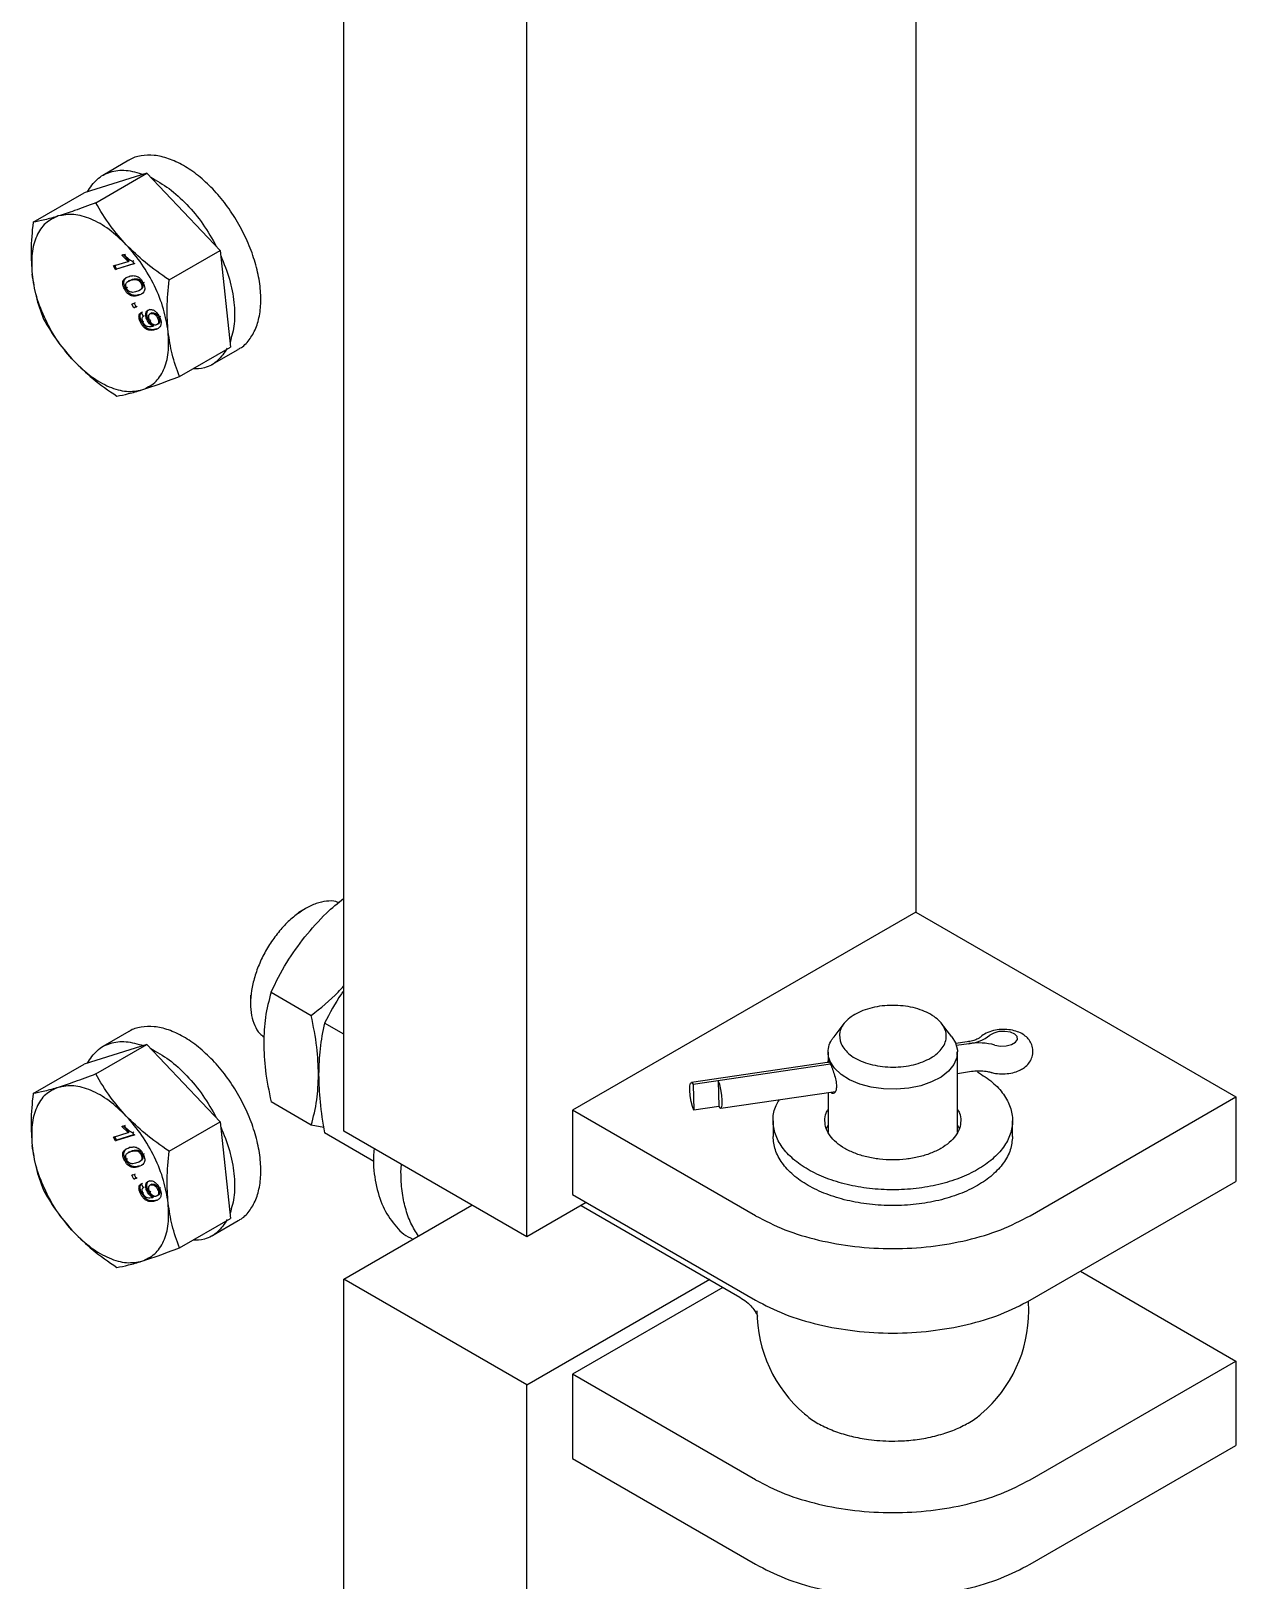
# Model space of a CAD drawing. Header units: millimetres. Extents: x 861 to 27901, y 673 to 17923.
# Drawn here: x 23109.8 to 23257.4, y 7314.7 to 7504.6 of the extents above; entities that cross this region are included whole.
import ezdxf

# ---------------------------------------------------------------- set-up
doc = ezdxf.new("R2010")
doc.units = ezdxf.units.MM
doc.header["$LTSCALE"] = 33.3

msp = doc.modelspace()

# ---------------------------------------------------------------- linework, layer by layer
at = {"color": 7, "linetype": 'Continuous', "lineweight": 25}
for p, q in [((23148.07, 7369.68), (23148.07, 7740)), ((23170.5, 7356.74), (23170.5, 7727.05)), ((23218.15, 7701.18), (23218.15, 7396.55)), ((23121.75, 7488.74), (23118.54, 7486.88)), ((23123.95, 7487.14), (23116.25, 7484.74)), ((23117.69, 7483.53), (23123.95, 7487.14)), ((23123.95, 7487.14), (23132.92, 7477.68)), ((23110, 7481.13), (23116.25, 7484.74)), ((23120.9, 7477.08), (23121.17, 7477.16)), ((23120.9, 7477.08), (23121.04, 7477.16)), ((23121.64, 7476.34), (23120.9, 7477.08)), ((23121.78, 7476.42), (23121.04, 7477.16)), ((23121.17, 7477.16), (23121.31, 7477.24)), ((23126.67, 7474.07), (23132.92, 7477.68)), ((23132.92, 7477.68), (23134.21, 7465.83)), ((23119.86, 7475.79), (23121.64, 7476.34)), ((23119.86, 7475.79), (23120.01, 7475.87)), ((23120.09, 7475.32), (23119.86, 7475.79)), ((23120.23, 7475.4), (23120.01, 7475.87)), ((23122.37, 7476.03), (23120.09, 7475.32)), ((23120.09, 7475.32), (23120.23, 7475.4)), ((23122.33, 7476.05), (23120.23, 7475.4)), ((23121.64, 7476.34), (23121.78, 7476.42)), ((23122.37, 7476.41), (23122.23, 7476.33)), ((23122.23, 7476.33), (23122.37, 7476.03)), ((23122.37, 7476.03), (23122.51, 7476.11)), ((23121.01, 7473.85), (23121.15, 7473.93)), ((23121.33, 7473.05), (23121.19, 7472.97)), ((23121.59, 7473.13), (23121.45, 7473.05)), ((23121.8, 7473.98), (23121.66, 7473.89)), ((23121.78, 7474.5), (23121.92, 7474.58)), ((23121.82, 7473.95), (23122.14, 7474.11)), ((23122.14, 7474.11), (23122, 7474.03)), ((23122.84, 7474.05), (23122.98, 7474.13)), ((23123.37, 7473.69), (23123.23, 7473.61)), ((23123.5, 7473.69), (23123.64, 7473.77)), ((23122.12, 7471.11), (23122.41, 7471.2)), ((23122.12, 7471.11), (23122.26, 7471.19)), ((23122.41, 7471.2), (23122.55, 7471.28)), ((23122.41, 7471.2), (23122.63, 7470.73)), ((23123.02, 7472.77), (23123.16, 7472.85)), ((23122.34, 7470.64), (23122.12, 7471.11)), ((23122.63, 7470.73), (23122.34, 7470.64)), ((23122.34, 7470.64), (23122.48, 7470.72)), ((23122.62, 7470.76), (23122.48, 7470.72)), ((23122.77, 7470.81), (23122.63, 7470.73)), ((23123.26, 7470.06), (23123.4, 7470.15)), ((23123.26, 7470.06), (23123.51, 7469.61)), ((23123.51, 7469.61), (23123.65, 7469.69)), ((23124.2, 7470.41), (23124.34, 7470.49)), ((23124.25, 7469.82), (23124.24, 7469.82)), ((23124.55, 7470.02), (23124.41, 7469.94)), ((23125.41, 7469.46), (23125.27, 7469.38)), ((23125.5, 7469.53), (23125.64, 7469.61)), ((23123.16, 7468.87), (23123.3, 7468.96)), ((23123.43, 7468.93), (23123.57, 7469.01)), ((23123.97, 7469.15), (23124.11, 7469.23)), ((23124.3, 7469.09), (23124.44, 7469.17)), ((23124.61, 7468.39), (23124.75, 7468.47)), ((23124.61, 7468.39), (23124.67, 7468.41)), ((23124.67, 7468.41), (23124.81, 7468.49)), ((23124.75, 7468.47), (23124.81, 7468.49)), ((23125.25, 7468.62), (23125.11, 7468.54)), ((23125.3, 7468.66), (23125.44, 7468.74)), ((23127.95, 7462.22), (23134.21, 7465.83)), ((23131.92, 7463.69), (23135.14, 7465.55)), ((23143.37, 7396.99), (23142.46, 7396.47)), ((23218.15, 7396.55), (23176.1, 7372.28)), ((23218.15, 7396.55), (23257.39, 7373.89)), ((23136.65, 7386.39), (23136.65, 7385.34)), ((23139.16, 7386.73), (23144.09, 7383.89)), ((23121.75, 7381.92), (23118.54, 7380.06)), ((23148.07, 7381.59), (23145.71, 7382.95)), ((23209.36, 7382.88), (23208.11, 7381.27)), ((23222.58, 7381.27), (23221.33, 7382.88)), ((23123.95, 7380.32), (23116.25, 7377.92)), ((23117.69, 7376.71), (23123.95, 7380.32)), ((23123.95, 7380.32), (23132.92, 7370.86)), ((23224.46, 7380.64), (23223.05, 7380.44)), ((23224.68, 7380.42), (23223.12, 7380.19)), ((23207.59, 7378.15), (23190.66, 7375.66)), ((23207.42, 7379.4), (23207.42, 7378.13)), ((23207.42, 7378.09), (23207.44, 7378.34)), ((23223.27, 7369.59), (23223.27, 7379.4)), ((23110, 7374.31), (23116.25, 7377.92)), ((23207.7, 7377.92), (23190.88, 7375.44)), ((23223.27, 7376.78), (23224.99, 7377.04)), ((23190.88, 7375.44), (23190.97, 7372.27)), ((23193.95, 7375.89), (23194.04, 7372.72)), ((23194.26, 7372.5), (23208.31, 7374.57)), ((23207.42, 7374.44), (23207.42, 7369.59)), ((23144.09, 7370.43), (23139.16, 7373.28)), ((23194.04, 7372.72), (23190.97, 7372.27)), ((23232.17, 7359.33), (23257.39, 7373.89)), ((23257.39, 7373.89), (23257.39, 7363.54)), ((23126.67, 7367.25), (23132.92, 7370.86)), ((23132.92, 7370.86), (23134.21, 7359.01)), ((23176.1, 7372.28), (23176.1, 7361.92)), ((23198.53, 7359.33), (23176.1, 7372.28)), ((23200.68, 7370.98), (23200.68, 7369.04)), ((23230.01, 7369.04), (23230.01, 7370.98)), ((23119.86, 7368.97), (23121.64, 7369.52)), ((23119.86, 7368.97), (23120.01, 7369.05)), ((23120.09, 7368.5), (23119.86, 7368.97)), ((23120.23, 7368.58), (23120.01, 7369.05)), ((23122.37, 7369.21), (23120.09, 7368.5)), ((23122.33, 7369.23), (23120.23, 7368.58)), ((23120.9, 7370.26), (23121.17, 7370.34)), ((23120.9, 7370.26), (23121.04, 7370.34)), ((23121.64, 7369.52), (23120.9, 7370.26)), ((23121.78, 7369.6), (23121.04, 7370.34)), ((23121.17, 7370.34), (23121.31, 7370.42)), ((23121.64, 7369.52), (23121.78, 7369.6)), ((23122.37, 7369.59), (23122.23, 7369.51)), ((23122.23, 7369.51), (23122.37, 7369.21)), ((23122.37, 7369.21), (23122.51, 7369.29)), ((23145.62, 7370.14), (23144.09, 7370.43)), ((23151.77, 7366), (23145.71, 7369.49)), ((23170.5, 7356.74), (23148.07, 7369.68)), ((23207.2, 7370.01), (23207.42, 7370.43)), ((23223.27, 7370.43), (23223.49, 7370.01)), ((23120.09, 7368.5), (23120.23, 7368.58)), ((23121.01, 7367.03), (23121.15, 7367.11)), ((23121.8, 7367.15), (23121.66, 7367.07)), ((23121.78, 7367.68), (23121.92, 7367.76)), ((23121.82, 7367.13), (23122.14, 7367.29)), ((23122.14, 7367.29), (23122, 7367.21)), ((23122.84, 7367.23), (23122.98, 7367.31)), ((23123.37, 7366.87), (23123.23, 7366.79)), ((23123.5, 7366.87), (23123.64, 7366.95)), ((23121.33, 7366.23), (23121.19, 7366.15)), ((23121.59, 7366.31), (23121.45, 7366.23)), ((23123.02, 7365.95), (23123.16, 7366.03)), ((23155.08, 7364.67), (23155.13, 7365.61)), ((23122.12, 7364.29), (23122.41, 7364.38)), ((23122.12, 7364.29), (23122.26, 7364.37)), ((23122.34, 7363.82), (23122.12, 7364.29)), ((23122.63, 7363.91), (23122.34, 7363.82)), ((23122.34, 7363.82), (23122.48, 7363.9)), ((23122.41, 7364.38), (23122.55, 7364.46)), ((23122.41, 7364.38), (23122.63, 7363.91)), ((23122.62, 7363.94), (23122.48, 7363.9)), ((23122.77, 7363.99), (23122.63, 7363.91)), ((23123.26, 7363.24), (23123.4, 7363.32)), ((23123.26, 7363.24), (23123.51, 7362.78)), ((23124.2, 7363.59), (23124.34, 7363.67)), ((23124.25, 7363), (23124.24, 7363)), ((23124.55, 7363.2), (23124.41, 7363.12)), ((23232.17, 7348.97), (23257.39, 7363.54)), ((23123.16, 7362.05), (23123.3, 7362.13)), ((23123.43, 7362.11), (23123.57, 7362.19)), ((23123.51, 7362.78), (23123.65, 7362.87)), ((23123.97, 7362.33), (23124.11, 7362.41)), ((23124.3, 7362.27), (23124.44, 7362.35)), ((23124.61, 7361.57), (23124.75, 7361.65)), ((23124.61, 7361.57), (23124.67, 7361.58)), ((23124.67, 7361.58), (23124.81, 7361.67)), ((23124.75, 7361.65), (23124.81, 7361.67)), ((23125.25, 7361.8), (23125.11, 7361.72)), ((23125.41, 7362.64), (23125.27, 7362.56)), ((23125.3, 7361.84), (23125.44, 7361.92)), ((23125.5, 7362.71), (23125.64, 7362.79)), ((23176.1, 7361.92), (23198.53, 7348.97)), ((23148.07, 7351.56), (23163.77, 7360.62)), ((23177.78, 7360.95), (23170.5, 7356.74)), ((23177.15, 7360.58), (23196.62, 7349.34)), ((23127.95, 7355.39), (23134.21, 7359.01)), ((23131.92, 7356.87), (23135.14, 7358.73)), ((23156.23, 7356.63), (23156.54, 7356.45)), ((23148.07, 7263.51), (23148.07, 7351.56)), ((23170.5, 7338.61), (23148.07, 7351.56)), ((23170.5, 7338.61), (23192.92, 7351.56)), ((23238.33, 7352.53), (23257.39, 7341.52)), ((23194.53, 7350.55), (23176.1, 7339.91)), ((23232, 7347.68), (23231.96, 7348.83)), ((23232.17, 7326.96), (23257.39, 7341.52)), ((23257.39, 7341.52), (23257.39, 7331.17)), ((23170.5, 7253.8), (23170.5, 7338.61)), ((23176.1, 7339.91), (23176.1, 7329.55)), ((23198.53, 7326.96), (23176.1, 7339.91)), ((23232.17, 7316.6), (23257.39, 7331.17)), ((23176.1, 7329.55), (23198.53, 7316.6))]:
    msp.add_line(p, q, dxfattribs=at)
at = {"color": 7, "linetype": 'Continuous', "lineweight": 25, "flags": 128}
for points in [[(23227.86, 7380.25), (23228.53, 7380.14), (23229.25, 7380.17), (23229.9, 7380.33), (23230.38, 7380.61), (23230.63, 7380.94), (23230.59, 7381.3), (23230.28, 7381.61), (23229.75, 7381.83), (23229.07, 7381.93), (23228.35, 7381.9), (23227.71, 7381.72), (23227.24, 7381.45)], [(23222.57, 7381.26), (23223.03, 7380.53), (23223.26, 7379.64), (23223.19, 7378.75), (23222.82, 7377.88), (23222.17, 7377.06), (23221.25, 7376.34), (23220.1, 7375.73), (23218.77, 7375.27), (23217.31, 7374.96), (23215.77, 7374.83), (23214.22, 7374.87), (23212.71, 7375.08), (23211.3, 7375.46), (23210.05, 7375.99), (23209, 7376.65), (23208.2, 7377.42), (23207.66, 7378.26)], [(23190.97, 7372.27), (23190.79, 7372.72), (23190.64, 7373.34), (23190.53, 7374.04), (23190.47, 7374.71), (23190.49, 7375.26), (23190.57, 7375.58), (23190.71, 7375.65), (23190.88, 7375.44)], [(23194.04, 7372.72), (23194.21, 7372.51), (23194.35, 7372.57), (23194.43, 7372.9), (23194.44, 7373.44), (23194.39, 7374.11), (23194.28, 7374.82), (23194.13, 7375.44), (23193.95, 7375.89)]]:
    msp.add_lwpolyline(points, dxfattribs=at)
at = {"color": 7, "linetype": 'Continuous', "lineweight": 25}
for centre, radius, start, end in [((23224.16, 7385.45), 5.05, 275.8822, 307.6036), ((23225.85, 7372.73), 7.79, 75.0521, 98.698), ((23215.35, 7347.68), 16.65, 180.0036, 229.4383), ((23215.35, 7347.68), 16.65, 310.6165, 0)]:
    msp.add_arc(centre, radius, start, end, dxfattribs=at)
for points, knots in [([(23135.12, 7465.58), (23135.2, 7465.61), (23135.75, 7465.84), (23136.51, 7466.68), (23137.35, 7468.07), (23137.83, 7469.85), (23137.97, 7471.89), (23137.75, 7474.13), (23137.18, 7476.48), (23136.29, 7478.86), (23135.1, 7481.17), (23133.67, 7483.33), (23132.03, 7485.26), (23130.27, 7486.89), (23128.43, 7488.15), (23126.6, 7489), (23124.83, 7489.41), (23123.23, 7489.32), (23122.19, 7489.07), (23121.78, 7488.74), (23121.76, 7488.73)], [0, 0, 0, 0, 0.0106095, 0.0722654, 0.1339214, 0.1955774, 0.2572333, 0.3188893, 0.3805453, 0.4422012, 0.5038572, 0.5655131, 0.6271691, 0.6888251, 0.750481, 0.812137, 0.873793, 0.9354489, 0.9971049, 1, 1, 1, 1]), ([(23117.69, 7483.53), (23116.79, 7483.19), (23115.11, 7482.55), (23113.74, 7482.1), (23113.09, 7481.9)], [0, 0, 0, 0, 0.532771, 1, 1, 1, 1]), ([(23121.43, 7478.37), (23120.75, 7479.13), (23119.3, 7480.78), (23118.25, 7482.57), (23117.69, 7483.53)], [0, 0, 0, 0, 0.467229, 1, 1, 1, 1]), ([(23110, 7481.13), (23109.88, 7479.96), (23109.67, 7477.78), (23109.82, 7475.73), (23109.89, 7474.77)], [0, 0, 0, 0, 0.532771, 1, 1, 1, 1]), ([(23113.09, 7481.9), (23112.52, 7481.73), (23111.29, 7481.36), (23110.44, 7481.21), (23110, 7481.13)], [0, 0, 0, 0, 0.467229, 1, 1, 1, 1]), ([(23121.17, 7477.16), (23121.34, 7476.98), (23121.68, 7476.62), (23122.04, 7476.43), (23122.23, 7476.33)], [0, 0, 0, 0, 0.500866, 1, 1, 1, 1]), ([(23126.67, 7474.07), (23125.66, 7474.77), (23123.77, 7476.08), (23122.17, 7477.64), (23121.43, 7478.37)], [0, 0, 0, 0, 0.532771, 1, 1, 1, 1]), ([(23109.89, 7474.77), (23110.02, 7473.85), (23110.31, 7471.88), (23110.94, 7470.18), (23111.28, 7469.27)], [0, 0, 0, 0, 0.4672291, 1, 1, 1, 1]), ([(23121.19, 7472.97), (23121.12, 7473.13), (23121.02, 7473.36), (23120.99, 7473.62), (23121, 7473.76), (23121.01, 7473.82), (23121.01, 7473.85)], [0, 0, 0, 0, 0.498795, 0.749148, 0.874576, 1, 1, 1, 1]), ([(23121.01, 7473.85), (23121.05, 7473.94), (23121.13, 7474.12), (23121.38, 7474.35), (23121.62, 7474.44), (23121.78, 7474.5)], [0, 0, 0, 0, 0.249754, 0.499871, 1, 1, 1, 1]), ([(23121.33, 7473.05), (23121.26, 7473.21), (23121.16, 7473.44), (23121.13, 7473.74), (23121.15, 7473.87), (23121.15, 7473.93)], [0, 0, 0, 0, 0.499036, 0.74951, 1, 1, 1, 1]), ([(23121.15, 7473.93), (23121.19, 7474.02), (23121.27, 7474.2), (23121.4, 7474.31), (23121.46, 7474.36)], [0, 0, 0, 0, 0.499636, 1, 1, 1, 1]), ([(23123.04, 7472.24), (23122.91, 7472.21), (23122.65, 7472.14), (23122.27, 7472.16), (23121.95, 7472.29), (23121.7, 7472.48), (23121.49, 7472.74), (23121.38, 7472.95), (23121.33, 7473.05)], [0, 0, 0, 0, 0.250472, 0.500339, 0.626188, 0.75018, 0.874972, 1, 1, 1, 1]), ([(23121.45, 7473.05), (23121.42, 7473.13), (23121.36, 7473.28), (23121.35, 7473.49), (23121.39, 7473.67), (23121.59, 7473.89), (23121.82, 7473.97), (23122, 7474.03)], [0, 0, 0, 0, 0.124696, 0.249462, 0.374432, 0.499637, 1, 1, 1, 1]), ([(23122.68, 7472.63), (23122.49, 7472.57), (23122.26, 7472.51), (23121.92, 7472.57), (23121.74, 7472.67), (23121.57, 7472.83), (23121.49, 7472.98), (23121.45, 7473.05)], [0, 0, 0, 0, 0.50041, 0.625613, 0.75058, 0.875344, 1, 1, 1, 1]), ([(23121.78, 7474.5), (23121.91, 7474.53), (23122.17, 7474.6), (23122.55, 7474.58), (23122.88, 7474.45), (23123.12, 7474.26), (23123.34, 7474), (23123.44, 7473.79), (23123.5, 7473.69)], [0, 0, 0, 0, 0.250482, 0.500346, 0.631705, 0.750221, 0.874987, 1, 1, 1, 1]), ([(23122, 7474.03), (23122.13, 7474.07), (23122.33, 7474.12), (23122.61, 7474.13), (23122.76, 7474.08), (23122.84, 7474.05)], [0, 0, 0, 0, 0.500372, 0.750515, 1, 1, 1, 1]), ([(23122.14, 7474.11), (23122.27, 7474.15), (23122.47, 7474.2), (23122.75, 7474.21), (23122.9, 7474.16), (23122.98, 7474.13)], [0, 0, 0, 0, 0.500372, 0.750515, 1, 1, 1, 1]), ([(23123.23, 7473.61), (23123.26, 7473.54), (23123.33, 7473.39), (23123.34, 7473.17), (23123.29, 7473), (23123.1, 7472.77), (23122.87, 7472.69), (23122.68, 7472.63)], [0, 0, 0, 0, 0.124745, 0.249484, 0.374471, 0.499648, 1, 1, 1, 1]), ([(23122.84, 7474.05), (23122.88, 7474.03), (23122.95, 7473.98), (23123.06, 7473.88), (23123.16, 7473.75), (23123.21, 7473.66), (23123.23, 7473.61)], [0, 0, 0, 0, 0.250158, 0.500156, 0.750032, 1, 1, 1, 1]), ([(23123.5, 7473.69), (23123.54, 7473.59), (23123.63, 7473.38), (23123.7, 7473.06), (23123.68, 7472.79), (23123.47, 7472.39), (23123.16, 7472.26), (23122.9, 7472.16)], [0, 0, 0, 0, 0.125373, 0.250644, 0.375698, 0.501113, 1, 1, 1, 1]), ([(23122.98, 7474.13), (23123.02, 7474.11), (23123.09, 7474.06), (23123.2, 7473.96), (23123.28, 7473.86), (23123.34, 7473.76), (23123.36, 7473.72), (23123.37, 7473.69)], [0, 0, 0, 0, 0.250055, 0.499949, 0.749722, 0.874857, 1, 1, 1, 1]), ([(23123.37, 7473.69), (23123.4, 7473.62), (23123.47, 7473.47), (23123.48, 7473.25), (23123.43, 7473.08), (23123.32, 7472.94), (23123.21, 7472.9), (23123.15, 7472.87)], [0, 0, 0, 0, 0.183123, 0.366237, 0.549716, 0.733474, 1, 1, 1, 1]), ([(23126.56, 7467.71), (23126.49, 7468.67), (23126.35, 7470.72), (23126.56, 7472.9), (23126.67, 7474.07)], [0, 0, 0, 0, 0.467229, 1, 1, 1, 1]), ([(23122.9, 7472.16), (23122.77, 7472.13), (23122.51, 7472.06), (23122.13, 7472.08), (23121.81, 7472.21), (23121.56, 7472.4), (23121.35, 7472.66), (23121.24, 7472.87), (23121.19, 7472.97)], [0, 0, 0, 0, 0.250476, 0.500347, 0.625768, 0.750176, 0.87497, 1, 1, 1, 1]), ([(23111.28, 7469.27), (23111.84, 7468.32), (23112.89, 7466.52), (23114.34, 7464.88), (23115.02, 7464.11)], [0, 0, 0, 0, 0.532771, 1, 1, 1, 1]), ([(23123.16, 7468.87), (23123.1, 7469), (23123.02, 7469.2), (23122.98, 7469.45), (23122.98, 7469.68), (23123.06, 7469.92), (23123.19, 7470.02), (23123.26, 7470.06)], [0, 0, 0, 0, 0.249859, 0.375718, 0.500481, 0.749846, 1, 1, 1, 1]), ([(23123.3, 7468.96), (23123.24, 7469.08), (23123.16, 7469.28), (23123.12, 7469.53), (23123.12, 7469.76), (23123.2, 7470), (23123.33, 7470.1), (23123.4, 7470.15)], [0, 0, 0, 0, 0.249859, 0.375956, 0.500482, 0.749847, 1, 1, 1, 1]), ([(23123.51, 7469.61), (23123.47, 7469.57), (23123.4, 7469.51), (23123.34, 7469.39), (23123.33, 7469.26), (23123.35, 7469.16), (23123.38, 7469.04), (23123.42, 7468.97), (23123.43, 7468.93)], [0, 0, 0, 0, 0.276477, 0.499318, 0.623718, 0.749496, 0.874756, 1, 1, 1, 1]), ([(23123.97, 7469.15), (23123.94, 7469.22), (23123.87, 7469.37), (23123.82, 7469.59), (23123.8, 7469.8), (23123.82, 7469.99), (23123.87, 7470.15), (23123.99, 7470.32), (23124.12, 7470.38), (23124.2, 7470.41)], [0, 0, 0, 0, 0.125074, 0.250064, 0.373261, 0.500199, 0.624296, 0.750369, 1, 1, 1, 1]), ([(23124.11, 7469.23), (23124.09, 7469.27), (23124.06, 7469.34), (23124, 7469.49), (23123.96, 7469.67), (23123.94, 7469.88), (23123.96, 7470.07), (23124.01, 7470.23), (23124.08, 7470.35), (23124.15, 7470.38), (23124.18, 7470.4)], [0, 0, 0, 0, 0.07547, 0.150945, 0.301578, 0.450313, 0.603034, 0.752855, 0.90453, 1, 1, 1, 1]), ([(23124.3, 7469.09), (23124.26, 7469.19), (23124.2, 7469.33), (23124.17, 7469.52), (23124.17, 7469.65), (23124.2, 7469.76), (23124.27, 7469.88), (23124.36, 7469.91), (23124.41, 7469.94)], [0, 0, 0, 0, 0.249521, 0.373851, 0.499889, 0.624096, 0.750315, 1, 1, 1, 1]), ([(23124.2, 7470.41), (23124.31, 7470.43), (23124.46, 7470.46), (23124.7, 7470.39), (23124.88, 7470.29), (23125.06, 7470.15), (23125.29, 7469.91), (23125.42, 7469.68), (23125.5, 7469.53)], [0, 0, 0, 0, 0.249869, 0.376454, 0.500348, 0.627239, 0.750824, 1, 1, 1, 1]), ([(23124.41, 7469.94), (23124.48, 7469.95), (23124.62, 7469.98), (23124.82, 7469.9), (23124.98, 7469.78), (23125.13, 7469.63), (23125.22, 7469.48), (23125.27, 7469.38)], [0, 0, 0, 0, 0.25025, 0.499842, 0.629576, 0.750665, 1, 1, 1, 1]), ([(23124.55, 7470.02), (23124.62, 7470.03), (23124.76, 7470.06), (23124.96, 7469.98), (23125.12, 7469.86), (23125.27, 7469.71), (23125.36, 7469.56), (23125.41, 7469.46)], [0, 0, 0, 0, 0.25025, 0.499841, 0.629288, 0.750666, 1, 1, 1, 1]), ([(23125.5, 7469.53), (23125.54, 7469.43), (23125.63, 7469.22), (23125.69, 7468.92), (23125.69, 7468.64), (23125.6, 7468.34), (23125.36, 7468.1), (23125.12, 7468.01), (23124.99, 7467.97)], [0, 0, 0, 0, 0.125064, 0.25009, 0.37511, 0.500169, 0.749441, 1, 1, 1, 1]), ([(23125.27, 7469.38), (23125.31, 7469.28), (23125.37, 7469.13), (23125.39, 7468.94), (23125.38, 7468.82), (23125.34, 7468.71), (23125.26, 7468.61), (23125.17, 7468.57), (23125.11, 7468.54)], [0, 0, 0, 0, 0.249017, 0.372138, 0.499365, 0.623562, 0.749893, 1, 1, 1, 1]), ([(23125.41, 7469.46), (23125.45, 7469.36), (23125.51, 7469.21), (23125.53, 7469.02), (23125.52, 7468.9), (23125.48, 7468.79), (23125.4, 7468.69), (23125.31, 7468.65), (23125.25, 7468.62)], [0, 0, 0, 0, 0.2490172, 0.3718447, 0.4993648, 0.6232259, 0.7498924, 1, 1, 1, 1]), ([(23124.99, 7467.97), (23124.85, 7467.93), (23124.57, 7467.86), (23124.17, 7467.89), (23123.82, 7468.06), (23123.56, 7468.27), (23123.33, 7468.55), (23123.22, 7468.77), (23123.16, 7468.87)], [0, 0, 0, 0, 0.250485, 0.500119, 0.627899, 0.750092, 0.874994, 1, 1, 1, 1]), ([(23125.13, 7468.05), (23124.99, 7468.01), (23124.71, 7467.94), (23124.31, 7467.97), (23123.96, 7468.14), (23123.7, 7468.35), (23123.47, 7468.63), (23123.36, 7468.85), (23123.3, 7468.96)], [0, 0, 0, 0, 0.250485, 0.500118, 0.62804, 0.750092, 0.874994, 1, 1, 1, 1]), ([(23123.43, 7468.93), (23123.47, 7468.86), (23123.54, 7468.72), (23123.7, 7468.55), (23123.86, 7468.42), (23124.19, 7468.32), (23124.43, 7468.36), (23124.61, 7468.39)], [0, 0, 0, 0, 0.125207, 0.25031, 0.375339, 0.50062, 1, 1, 1, 1]), ([(23124.67, 7468.41), (23124.6, 7468.44), (23124.47, 7468.51), (23124.28, 7468.69), (23124.1, 7468.9), (23124.01, 7469.07), (23123.97, 7469.15)], [0, 0, 0, 0, 0.248943, 0.49945, 0.750285, 1, 1, 1, 1]), ([(23124.81, 7468.49), (23124.74, 7468.52), (23124.61, 7468.59), (23124.42, 7468.77), (23124.24, 7468.98), (23124.15, 7469.15), (23124.11, 7469.23)], [0, 0, 0, 0, 0.24954, 0.50198, 0.751372, 1, 1, 1, 1]), ([(23125.11, 7468.54), (23125.05, 7468.53), (23124.95, 7468.51), (23124.8, 7468.55), (23124.69, 7468.61), (23124.57, 7468.7), (23124.43, 7468.85), (23124.35, 7468.99), (23124.3, 7469.09)], [0, 0, 0, 0, 0.249976, 0.378222, 0.500342, 0.627452, 0.750811, 1, 1, 1, 1]), ([(23127.95, 7462.22), (23127.61, 7463.12), (23126.98, 7464.82), (23126.69, 7466.79), (23126.56, 7467.71)], [0, 0, 0, 0, 0.532771, 1, 1, 1, 1]), ([(23133.8, 7465.7), (23133.44, 7465.16), (23132.7, 7464.06), (23131.2, 7463.2), (23130.03, 7463.15), (23129.53, 7463.13)], [0, 0, 0, 0, 0.3621128, 0.7242256, 1, 1, 1, 1]), ([(23115.02, 7464.11), (23115.76, 7463.38), (23117.35, 7461.82), (23119.25, 7460.51), (23120.26, 7459.82)], [0, 0, 0, 0, 0.467229, 1, 1, 1, 1]), ([(23123.35, 7460.58), (23123.99, 7460.79), (23125.37, 7461.24), (23127.05, 7461.88), (23127.95, 7462.22)], [0, 0, 0, 0, 0.467229, 1, 1, 1, 1]), ([(23120.26, 7459.82), (23120.7, 7459.9), (23121.55, 7460.05), (23122.78, 7460.41), (23123.35, 7460.58)], [0, 0, 0, 0, 0.532771, 1, 1, 1, 1]), ([(23143.3, 7393.53), (23144.15, 7394.52), (23145.6, 7396.22), (23147.35, 7397.66), (23148.07, 7398.26)], [0, 0, 0, 0, 0.586438, 1, 1, 1, 1]), ([(23147.44, 7397.72), (23147.34, 7397.76), (23146.89, 7397.95), (23145.96, 7397.93), (23144.7, 7397.67), (23143.82, 7397.22), (23143.37, 7396.99)], [0, 0, 0, 0, 0.098057, 0.398705, 0.699352, 1, 1, 1, 1]), ([(23143.37, 7396.99), (23142.93, 7396.71), (23142.05, 7396.14), (23140.78, 7394.95), (23139.61, 7393.55), (23138.59, 7391.99), (23137.74, 7390.32), (23137.12, 7388.6), (23136.73, 7386.92), (23136.6, 7385.32), (23136.73, 7383.86), (23137.12, 7382.63), (23137.65, 7381.73), (23138.13, 7381.38), (23138.31, 7381.24)], [0, 0, 0, 0, 0.085965, 0.171931, 0.257896, 0.343861, 0.429827, 0.515792, 0.601757, 0.687723, 0.773688, 0.859653, 0.945619, 1, 1, 1, 1]), ([(23139.16, 7386.73), (23139.76, 7387.96), (23140.91, 7390.32), (23142.53, 7392.49), (23143.3, 7393.53)], [0, 0, 0, 0, 0.523687, 1, 1, 1, 1]), ([(23139.16, 7386.73), (23138.9, 7385.73), (23138.39, 7383.82), (23138.3, 7381.59), (23138.26, 7380.53)], [0, 0, 0, 0, 0.523687, 1, 1, 1, 1]), ([(23144.09, 7383.89), (23145.23, 7384.8), (23146.66, 7385.93), (23147.84, 7387.25), (23148.07, 7387.5)], [0, 0, 0, 0, 0.808733, 1, 1, 1, 1]), ([(23148.07, 7386.92), (23147.97, 7386.79), (23147.05, 7385.52), (23146.34, 7384.16), (23145.71, 7382.95)], [0, 0, 0, 0, 0.105468, 1, 1, 1, 1]), ([(23144.99, 7376.64), (23144.94, 7377.75), (23144.86, 7380.08), (23144.35, 7382.58), (23144.09, 7383.89)], [0, 0, 0, 0, 0.476313, 1, 1, 1, 1]), ([(23135.12, 7358.76), (23135.2, 7358.79), (23135.75, 7359.02), (23136.51, 7359.85), (23137.35, 7361.25), (23137.83, 7363.03), (23137.97, 7365.07), (23137.75, 7367.31), (23137.18, 7369.66), (23136.29, 7372.04), (23135.1, 7374.35), (23133.67, 7376.51), (23132.03, 7378.44), (23130.27, 7380.07), (23128.43, 7381.33), (23126.6, 7382.18), (23124.83, 7382.59), (23123.23, 7382.5), (23122.19, 7382.25), (23121.78, 7381.92), (23121.76, 7381.91)], [0, 0, 0, 0, 0.010609, 0.072265, 0.133921, 0.195577, 0.257233, 0.318889, 0.380545, 0.442201, 0.503857, 0.565513, 0.627169, 0.688825, 0.750481, 0.812137, 0.873793, 0.935449, 0.997105, 1, 1, 1, 1]), ([(23145.71, 7382.95), (23145.5, 7381.91), (23145.09, 7379.93), (23145.02, 7377.71), (23144.99, 7376.64)], [0, 0, 0, 0, 0.521843, 1, 1, 1, 1]), ([(23230.99, 7377.22), (23231.15, 7377.31), (23231.53, 7377.53), (23232.02, 7378), (23232.39, 7378.63), (23232.56, 7379.36), (23232.47, 7380.11), (23232.17, 7380.76), (23231.72, 7381.28), (23231.14, 7381.69), (23230.42, 7381.99), (23229.56, 7382.17), (23228.62, 7382.19), (23227.65, 7382.06), (23226.81, 7381.74), (23226.28, 7381.44), (23226.09, 7381.23), (23226.07, 7381.22)], [0, 0, 0, 0, 0.053121, 0.122763, 0.1888, 0.254304, 0.325648, 0.390111, 0.452093, 0.516562, 0.588046, 0.667894, 0.749412, 0.832094, 0.919374, 0.995105, 1, 1, 1, 1]), ([(23138.26, 7380.53), (23138.3, 7379.42), (23138.39, 7377.08), (23138.9, 7374.59), (23139.16, 7373.28)], [0, 0, 0, 0, 0.476313, 1, 1, 1, 1]), ([(23207.66, 7378.26), (23207.56, 7378.56), (23207.36, 7379.15), (23207.46, 7380.05), (23207.72, 7380.77), (23208.05, 7381.15), (23208.14, 7381.26)], [0, 0, 0, 0, 0.292761, 0.585521, 0.878282, 1, 1, 1, 1]), ([(23226.07, 7381.22), (23226.04, 7381.2), (23225.97, 7381.14), (23225.66, 7380.96), (23225.14, 7380.77), (23224.68, 7380.69), (23224.46, 7380.64)], [0, 0, 0, 0, 0.159369, 0.426061, 0.708579, 1, 1, 1, 1]), ([(23207.46, 7378.33), (23207.48, 7378.34), (23207.5, 7378.35), (23207.57, 7378.2), (23207.63, 7378.07), (23207.66, 7378)], [0, 0, 0, 0, 0.3760976, 0.6925327, 1, 1, 1, 1]), ([(23223.23, 7376.58), (23223.24, 7376.57), (23223.28, 7376.54), (23223.27, 7376.77), (23223.27, 7377.09), (23223.27, 7377.39), (23223.27, 7377.75), (23223.27, 7378.26), (23223.27, 7378.86), (23223.23, 7379.26), (23223.21, 7379.41)], [0, 0, 0, 0, 0.078676, 0.277827, 0.379178, 0.477657, 0.576136, 0.677488, 0.876639, 1, 1, 1, 1]), ([(23117.69, 7376.71), (23116.79, 7376.37), (23115.11, 7375.73), (23113.74, 7375.28), (23113.09, 7375.07)], [0, 0, 0, 0, 0.532771, 1, 1, 1, 1]), ([(23121.43, 7371.54), (23120.75, 7372.31), (23119.3, 7373.96), (23118.25, 7375.75), (23117.69, 7376.71)], [0, 0, 0, 0, 0.467229, 1, 1, 1, 1]), ([(23144.09, 7370.43), (23144.35, 7371.44), (23144.86, 7373.35), (23144.94, 7375.58), (23144.99, 7376.64)], [0, 0, 0, 0, 0.523687, 1, 1, 1, 1]), ([(23144.99, 7376.64), (23145.02, 7375.54), (23145.09, 7373.23), (23145.5, 7370.77), (23145.71, 7369.49)], [0, 0, 0, 0, 0.478157, 1, 1, 1, 1]), ([(23225.72, 7376.97), (23226.36, 7376.55), (23227.64, 7375.73), (23228.98, 7374.24), (23229.83, 7372.64), (23230.11, 7370.98), (23229.83, 7369.32), (23228.98, 7367.72), (23227.62, 7366.25), (23225.78, 7364.96), (23223.55, 7363.9), (23221, 7363.11), (23218.23, 7362.62), (23215.35, 7362.46), (23212.47, 7362.62), (23209.7, 7363.11), (23207.14, 7363.9), (23204.91, 7364.96), (23203.07, 7366.25), (23201.71, 7367.72), (23200.86, 7369.32), (23200.6, 7370.98), (23200.78, 7372.42), (23201.27, 7373.25), (23201.45, 7373.56)], [0, 0, 0, 0, 0.0463302, 0.0926605, 0.1389907, 0.185321, 0.2316512, 0.2779815, 0.3243117, 0.370642, 0.4169722, 0.4633024, 0.5096327, 0.5559629, 0.6022932, 0.6486234, 0.6949537, 0.7412839, 0.7876142, 0.8339444, 0.8802746, 0.9266049, 0.9729351, 1, 1, 1, 1]), ([(23207.66, 7378), (23207.7, 7377.92), (23207.77, 7377.76), (23207.94, 7377.34), (23208.16, 7376.72), (23208.34, 7376.06), (23208.42, 7375.56), (23208.44, 7375.21), (23208.42, 7374.9), (23208.34, 7374.56), (23208.16, 7374.29), (23207.94, 7374.29), (23207.8, 7374.4), (23207.76, 7374.48), (23207.75, 7374.49)], [0, 0, 0, 0, 0.064984, 0.131863, 0.263262, 0.394665, 0.461539, 0.526516, 0.591494, 0.658367, 0.78977, 0.92117, 0.988049, 1, 1, 1, 1]), ([(23224.99, 7377.04), (23225.12, 7377.05), (23225.52, 7377.1), (23226.2, 7377.11), (23226.9, 7377.04), (23227.26, 7376.95), (23227.41, 7376.91)], [0, 0, 0, 0, 0.160816, 0.47516, 0.789884, 1, 1, 1, 1]), ([(23227.41, 7376.92), (23227.44, 7376.91), (23227.74, 7376.79), (23228.4, 7376.72), (23229.35, 7376.73), (23230.24, 7376.89), (23230.75, 7377.11), (23230.99, 7377.22)], [0, 0, 0, 0, 0.024836, 0.274332, 0.525459, 0.782518, 1, 1, 1, 1]), ([(23110, 7374.31), (23109.88, 7373.14), (23109.67, 7370.96), (23109.82, 7368.91), (23109.89, 7367.95)], [0, 0, 0, 0, 0.532771, 1, 1, 1, 1]), ([(23113.09, 7375.07), (23112.52, 7374.9), (23111.29, 7374.54), (23110.44, 7374.39), (23110, 7374.31)], [0, 0, 0, 0, 0.467229, 1, 1, 1, 1]), ([(23126.67, 7367.25), (23125.66, 7367.95), (23123.77, 7369.25), (23122.17, 7370.82), (23121.43, 7371.54)], [0, 0, 0, 0, 0.532771, 1, 1, 1, 1]), ([(23223.27, 7372.37), (23223.36, 7372.22), (23223.62, 7371.77), (23223.71, 7370.98), (23223.57, 7370.04), (23223.09, 7369.13), (23222.31, 7368.29), (23221.27, 7367.56), (23220, 7366.96), (23218.55, 7366.51), (23216.98, 7366.24), (23215.35, 7366.14), (23213.71, 7366.24), (23212.14, 7366.51), (23210.69, 7366.96), (23209.42, 7367.56), (23208.38, 7368.29), (23207.61, 7369.13), (23207.13, 7370.04), (23206.98, 7370.98), (23207.07, 7371.77), (23207.33, 7372.22), (23207.42, 7372.37)], [0, 0, 0, 0, 0.026274, 0.078911, 0.131547, 0.184183, 0.23682, 0.289456, 0.342092, 0.394729, 0.447365, 0.500001, 0.552638, 0.605274, 0.65791, 0.710546, 0.763183, 0.815819, 0.868455, 0.921092, 0.973728, 1, 1, 1, 1]), ([(23121.17, 7370.34), (23121.34, 7370.16), (23121.68, 7369.8), (23122.04, 7369.61), (23122.23, 7369.51)], [0, 0, 0, 0, 0.500866, 1, 1, 1, 1]), ([(23109.89, 7367.95), (23110.02, 7367.03), (23110.31, 7365.06), (23110.94, 7363.36), (23111.28, 7362.45)], [0, 0, 0, 0, 0.467229, 1, 1, 1, 1]), ([(23121.19, 7366.15), (23121.12, 7366.31), (23121.02, 7366.54), (23120.99, 7366.8), (23121, 7366.94), (23121.01, 7367), (23121.01, 7367.03)], [0, 0, 0, 0, 0.498795, 0.749148, 0.874576, 1, 1, 1, 1]), ([(23121.01, 7367.03), (23121.05, 7367.12), (23121.13, 7367.3), (23121.38, 7367.53), (23121.62, 7367.62), (23121.78, 7367.68)], [0, 0, 0, 0, 0.249754, 0.499871, 1, 1, 1, 1]), ([(23121.33, 7366.23), (23121.26, 7366.39), (23121.16, 7366.62), (23121.13, 7366.92), (23121.15, 7367.05), (23121.15, 7367.11)], [0, 0, 0, 0, 0.499036, 0.74951, 1, 1, 1, 1]), ([(23121.15, 7367.11), (23121.19, 7367.2), (23121.27, 7367.38), (23121.4, 7367.49), (23121.46, 7367.54)], [0, 0, 0, 0, 0.499636, 1, 1, 1, 1]), ([(23121.45, 7366.23), (23121.42, 7366.31), (23121.36, 7366.46), (23121.35, 7366.67), (23121.39, 7366.85), (23121.59, 7367.07), (23121.82, 7367.15), (23122, 7367.21)], [0, 0, 0, 0, 0.124696, 0.249462, 0.374432, 0.499637, 1, 1, 1, 1]), ([(23121.78, 7367.68), (23121.91, 7367.71), (23122.17, 7367.78), (23122.55, 7367.76), (23122.88, 7367.63), (23123.12, 7367.44), (23123.34, 7367.18), (23123.44, 7366.97), (23123.5, 7366.87)], [0, 0, 0, 0, 0.2504817, 0.5003456, 0.6317049, 0.7502211, 0.8749867, 1, 1, 1, 1]), ([(23122, 7367.21), (23122.13, 7367.24), (23122.33, 7367.3), (23122.61, 7367.31), (23122.76, 7367.26), (23122.84, 7367.23)], [0, 0, 0, 0, 0.500372, 0.750515, 1, 1, 1, 1]), ([(23122.14, 7367.29), (23122.27, 7367.33), (23122.47, 7367.38), (23122.75, 7367.39), (23122.9, 7367.34), (23122.98, 7367.31)], [0, 0, 0, 0, 0.5003723, 0.7505151, 1, 1, 1, 1]), ([(23123.23, 7366.79), (23123.26, 7366.72), (23123.33, 7366.56), (23123.34, 7366.35), (23123.29, 7366.18), (23123.1, 7365.95), (23122.87, 7365.87), (23122.68, 7365.81)], [0, 0, 0, 0, 0.124745, 0.249484, 0.374471, 0.499648, 1, 1, 1, 1]), ([(23122.84, 7367.23), (23122.88, 7367.21), (23122.95, 7367.16), (23123.06, 7367.06), (23123.16, 7366.93), (23123.21, 7366.84), (23123.23, 7366.79)], [0, 0, 0, 0, 0.250158, 0.500156, 0.750032, 1, 1, 1, 1]), ([(23123.5, 7366.87), (23123.54, 7366.76), (23123.63, 7366.56), (23123.7, 7366.24), (23123.68, 7365.97), (23123.47, 7365.57), (23123.16, 7365.44), (23122.9, 7365.34)], [0, 0, 0, 0, 0.125373, 0.250644, 0.375698, 0.501113, 1, 1, 1, 1]), ([(23122.98, 7367.31), (23123.02, 7367.29), (23123.09, 7367.24), (23123.2, 7367.14), (23123.28, 7367.03), (23123.34, 7366.94), (23123.36, 7366.9), (23123.37, 7366.87)], [0, 0, 0, 0, 0.250055, 0.499949, 0.749722, 0.874857, 1, 1, 1, 1]), ([(23123.37, 7366.87), (23123.4, 7366.8), (23123.47, 7366.65), (23123.48, 7366.43), (23123.43, 7366.26), (23123.32, 7366.12), (23123.21, 7366.08), (23123.15, 7366.05)], [0, 0, 0, 0, 0.183123, 0.366237, 0.549716, 0.733474, 1, 1, 1, 1]), ([(23126.56, 7360.89), (23126.49, 7361.85), (23126.35, 7363.9), (23126.56, 7366.08), (23126.67, 7367.25)], [0, 0, 0, 0, 0.467229, 1, 1, 1, 1]), ([(23151.79, 7367.54), (23151.76, 7367.23), (23151.61, 7365.69), (23151.94, 7363.25), (23152.78, 7360.36), (23154.26, 7358.16), (23155.45, 7356.91), (23156.23, 7356.63), (23156.23, 7356.63)], [0, 0, 0, 0, 0.0598952, 0.2948971, 0.5298991, 0.7649011, 0.9999031, 1, 1, 1, 1]), ([(23122.9, 7365.34), (23122.77, 7365.3), (23122.51, 7365.24), (23122.13, 7365.25), (23121.81, 7365.39), (23121.56, 7365.58), (23121.35, 7365.84), (23121.24, 7366.05), (23121.19, 7366.15)], [0, 0, 0, 0, 0.250476, 0.500347, 0.625768, 0.750176, 0.87497, 1, 1, 1, 1]), ([(23123.04, 7365.42), (23122.91, 7365.39), (23122.65, 7365.32), (23122.27, 7365.34), (23121.95, 7365.47), (23121.7, 7365.66), (23121.49, 7365.92), (23121.38, 7366.13), (23121.33, 7366.23)], [0, 0, 0, 0, 0.250472, 0.500339, 0.626188, 0.75018, 0.874972, 1, 1, 1, 1]), ([(23122.68, 7365.81), (23122.49, 7365.75), (23122.26, 7365.68), (23121.92, 7365.74), (23121.74, 7365.85), (23121.57, 7366.01), (23121.49, 7366.16), (23121.45, 7366.23)], [0, 0, 0, 0, 0.50041, 0.625613, 0.75058, 0.875344, 1, 1, 1, 1]), ([(23123.16, 7362.05), (23123.1, 7362.18), (23123.02, 7362.38), (23122.98, 7362.63), (23122.98, 7362.86), (23123.06, 7363.1), (23123.19, 7363.2), (23123.26, 7363.24)], [0, 0, 0, 0, 0.249859, 0.375718, 0.500481, 0.749846, 1, 1, 1, 1]), ([(23123.3, 7362.13), (23123.24, 7362.26), (23123.16, 7362.46), (23123.12, 7362.71), (23123.12, 7362.94), (23123.2, 7363.18), (23123.33, 7363.28), (23123.4, 7363.32)], [0, 0, 0, 0, 0.249859, 0.375956, 0.500482, 0.749847, 1, 1, 1, 1]), ([(23123.97, 7362.33), (23123.94, 7362.4), (23123.87, 7362.55), (23123.82, 7362.77), (23123.8, 7362.98), (23123.82, 7363.17), (23123.87, 7363.33), (23123.99, 7363.5), (23124.12, 7363.55), (23124.2, 7363.59)], [0, 0, 0, 0, 0.125074, 0.250064, 0.373261, 0.500199, 0.624296, 0.750369, 1, 1, 1, 1]), ([(23124.11, 7362.41), (23124.09, 7362.44), (23124.06, 7362.52), (23124, 7362.67), (23123.96, 7362.85), (23123.94, 7363.06), (23123.96, 7363.25), (23124.01, 7363.41), (23124.08, 7363.53), (23124.15, 7363.56), (23124.18, 7363.57)], [0, 0, 0, 0, 0.07547, 0.150945, 0.301578, 0.450313, 0.603034, 0.752855, 0.90453, 1, 1, 1, 1]), ([(23124.3, 7362.27), (23124.26, 7362.36), (23124.2, 7362.51), (23124.17, 7362.7), (23124.17, 7362.83), (23124.2, 7362.94), (23124.27, 7363.05), (23124.36, 7363.09), (23124.41, 7363.12)], [0, 0, 0, 0, 0.249521, 0.373851, 0.499889, 0.624096, 0.750315, 1, 1, 1, 1]), ([(23124.2, 7363.59), (23124.31, 7363.61), (23124.46, 7363.64), (23124.7, 7363.57), (23124.88, 7363.47), (23125.06, 7363.33), (23125.29, 7363.09), (23125.42, 7362.86), (23125.5, 7362.71)], [0, 0, 0, 0, 0.249869, 0.376454, 0.500348, 0.627239, 0.750824, 1, 1, 1, 1]), ([(23124.41, 7363.12), (23124.48, 7363.13), (23124.62, 7363.16), (23124.82, 7363.08), (23124.98, 7362.96), (23125.13, 7362.8), (23125.22, 7362.66), (23125.27, 7362.56)], [0, 0, 0, 0, 0.25025, 0.499842, 0.629576, 0.750665, 1, 1, 1, 1]), ([(23124.55, 7363.2), (23124.62, 7363.21), (23124.76, 7363.24), (23124.96, 7363.16), (23125.12, 7363.04), (23125.27, 7362.89), (23125.36, 7362.74), (23125.41, 7362.64)], [0, 0, 0, 0, 0.25025, 0.499841, 0.629288, 0.750666, 1, 1, 1, 1]), ([(23111.28, 7362.45), (23111.84, 7361.5), (23112.89, 7359.7), (23114.34, 7358.06), (23115.02, 7357.29)], [0, 0, 0, 0, 0.532771, 1, 1, 1, 1]), ([(23124.99, 7361.15), (23124.85, 7361.11), (23124.57, 7361.04), (23124.17, 7361.07), (23123.82, 7361.24), (23123.56, 7361.45), (23123.33, 7361.73), (23123.22, 7361.94), (23123.16, 7362.05)], [0, 0, 0, 0, 0.250485, 0.500119, 0.627899, 0.750092, 0.874994, 1, 1, 1, 1]), ([(23125.13, 7361.23), (23124.99, 7361.19), (23124.71, 7361.12), (23124.31, 7361.15), (23123.96, 7361.32), (23123.7, 7361.53), (23123.47, 7361.81), (23123.36, 7362.03), (23123.3, 7362.13)], [0, 0, 0, 0, 0.250485, 0.500118, 0.62804, 0.750092, 0.874994, 1, 1, 1, 1]), ([(23123.51, 7362.78), (23123.47, 7362.75), (23123.4, 7362.69), (23123.34, 7362.57), (23123.33, 7362.44), (23123.35, 7362.34), (23123.38, 7362.22), (23123.42, 7362.15), (23123.43, 7362.11)], [0, 0, 0, 0, 0.276477, 0.499318, 0.623718, 0.749496, 0.874756, 1, 1, 1, 1]), ([(23123.43, 7362.11), (23123.47, 7362.04), (23123.54, 7361.9), (23123.7, 7361.73), (23123.86, 7361.6), (23124.19, 7361.5), (23124.43, 7361.54), (23124.61, 7361.57)], [0, 0, 0, 0, 0.125207, 0.25031, 0.375339, 0.50062, 1, 1, 1, 1]), ([(23124.67, 7361.58), (23124.6, 7361.62), (23124.47, 7361.69), (23124.28, 7361.87), (23124.1, 7362.08), (23124.01, 7362.24), (23123.97, 7362.33)], [0, 0, 0, 0, 0.2489432, 0.4994503, 0.7502849, 1, 1, 1, 1]), ([(23124.81, 7361.67), (23124.74, 7361.7), (23124.61, 7361.77), (23124.42, 7361.95), (23124.24, 7362.16), (23124.15, 7362.33), (23124.11, 7362.41)], [0, 0, 0, 0, 0.2495405, 0.5019797, 0.7513718, 1, 1, 1, 1]), ([(23125.11, 7361.72), (23125.05, 7361.71), (23124.95, 7361.69), (23124.8, 7361.73), (23124.69, 7361.79), (23124.57, 7361.88), (23124.43, 7362.03), (23124.35, 7362.17), (23124.3, 7362.27)], [0, 0, 0, 0, 0.249976, 0.378222, 0.500342, 0.627452, 0.750811, 1, 1, 1, 1]), ([(23125.5, 7362.71), (23125.54, 7362.61), (23125.63, 7362.4), (23125.69, 7362.1), (23125.69, 7361.82), (23125.6, 7361.52), (23125.36, 7361.28), (23125.12, 7361.19), (23124.99, 7361.15)], [0, 0, 0, 0, 0.125064, 0.25009, 0.37511, 0.500169, 0.749441, 1, 1, 1, 1]), ([(23125.27, 7362.56), (23125.31, 7362.46), (23125.37, 7362.31), (23125.39, 7362.12), (23125.38, 7362), (23125.34, 7361.89), (23125.26, 7361.78), (23125.17, 7361.75), (23125.11, 7361.72)], [0, 0, 0, 0, 0.249017, 0.372138, 0.499365, 0.623562, 0.749893, 1, 1, 1, 1]), ([(23125.41, 7362.64), (23125.45, 7362.54), (23125.51, 7362.39), (23125.53, 7362.2), (23125.52, 7362.08), (23125.48, 7361.97), (23125.4, 7361.86), (23125.31, 7361.83), (23125.25, 7361.8)], [0, 0, 0, 0, 0.249017, 0.371845, 0.499365, 0.623226, 0.749892, 1, 1, 1, 1]), ([(23127.95, 7355.39), (23127.61, 7356.3), (23126.98, 7358), (23126.69, 7359.97), (23126.56, 7360.89)], [0, 0, 0, 0, 0.532771, 1, 1, 1, 1]), ([(23115.02, 7357.29), (23115.76, 7356.56), (23117.35, 7355), (23119.25, 7353.69), (23120.26, 7353)], [0, 0, 0, 0, 0.467229, 1, 1, 1, 1]), ([(23133.8, 7358.88), (23133.44, 7358.33), (23132.7, 7357.24), (23131.2, 7356.38), (23130.03, 7356.33), (23129.53, 7356.31)], [0, 0, 0, 0, 0.362113, 0.724226, 1, 1, 1, 1]), ([(23123.35, 7353.76), (23123.99, 7353.97), (23125.37, 7354.42), (23127.05, 7355.06), (23127.95, 7355.39)], [0, 0, 0, 0, 0.467229, 1, 1, 1, 1]), ([(23120.26, 7353), (23120.7, 7353.08), (23121.55, 7353.23), (23122.78, 7353.59), (23123.35, 7353.76)], [0, 0, 0, 0, 0.532771, 1, 1, 1, 1]), ([(23196.61, 7349.33), (23196.89, 7349.15), (23197.46, 7348.8), (23198.09, 7348.15), (23198.52, 7347.55), (23198.72, 7347.16), (23198.77, 7346.97), (23198.76, 7347.01), (23198.76, 7347.02)], [0, 0, 0, 0, 0.209487, 0.427057, 0.618997, 0.807648, 0.974591, 1, 1, 1, 1]), ([(23204.54, 7335.05), (23204.71, 7334.9), (23205.27, 7334.38), (23206.54, 7333.64), (23208.28, 7332.86), (23210.25, 7332.27), (23212.1, 7331.92), (23213.77, 7331.75), (23215.24, 7331.69), (23216.96, 7331.74), (23218.93, 7331.96), (23221, 7332.41), (23222.95, 7333.07), (23224.62, 7333.9), (23225.7, 7334.58), (23226.12, 7335), (23226.18, 7335.05)], [0, 0, 0, 0, 0.036911, 0.123342, 0.209772, 0.296202, 0.382632, 0.437181, 0.494707, 0.555606, 0.638954, 0.728468, 0.814898, 0.901328, 0.987758, 1, 1, 1, 1])]:
    msp.add_open_spline(points, degree=3, knots=knots, dxfattribs=at)
for points in [[(23116.66, 7484.87), (23117.02, 7485.42), (23117.75, 7486.52), (23119.41, 7487.38), (23121.35, 7487.64), (23122.81, 7487.22), (23123.54, 7487.01)], [(23124.42, 7486.64), (23125.17, 7486.22), (23126.68, 7485.38), (23128.87, 7483.37), (23130.88, 7480.96), (23131.93, 7479.11), (23132.45, 7478.18)], [(23113.09, 7481.9), (23112.54, 7481.64), (23111.45, 7481.14), (23110.37, 7479.51), (23109.76, 7477.39), (23109.84, 7475.64), (23109.89, 7474.77)], [(23121.43, 7478.37), (23120.73, 7479.03), (23119.33, 7480.37), (23117.1, 7481.61), (23114.94, 7482.23), (23113.71, 7482.01), (23113.09, 7481.9)], [(23126.56, 7467.71), (23126.41, 7468.63), (23126.1, 7470.47), (23124.95, 7473.34), (23123.4, 7476.08), (23122.09, 7477.6), (23121.43, 7478.37)], [(23132.99, 7477.06), (23133.38, 7476.09), (23134.16, 7474.15), (23134.69, 7471.28), (23134.76, 7468.61), (23134.35, 7467.17), (23134.14, 7466.45)], [(23115.02, 7464.11), (23114.36, 7464.87), (23113.04, 7466.4), (23111.49, 7469.14), (23110.34, 7472.01), (23110.04, 7473.85), (23109.89, 7474.77)], [(23123.35, 7460.58), (23123.9, 7460.83), (23125, 7461.34), (23126.07, 7462.97), (23126.68, 7465.09), (23126.6, 7466.84), (23126.56, 7467.71)], [(23115.02, 7464.11), (23115.72, 7463.44), (23117.12, 7462.11), (23119.34, 7460.87), (23121.5, 7460.25), (23122.74, 7460.47), (23123.35, 7460.58)], [(23209, 7380.4), (23208.88, 7380.9), (23208.64, 7381.88), (23209.57, 7383.32), (23211.31, 7384.45), (23213.68, 7385.1), (23216.3, 7385.18), (23218.78, 7384.68), (23220.73, 7383.67), (23221.86, 7382.3), (23222, 7380.79), (23221.13, 7379.36), (23219.38, 7378.23), (23217.01, 7377.58), (23214.39, 7377.5), (23211.93, 7378), (23209.92, 7379.01), (23209.3, 7379.94), (23209, 7380.4)], [(23116.66, 7378.05), (23117.02, 7378.6), (23117.75, 7379.7), (23119.41, 7380.56), (23121.35, 7380.82), (23122.81, 7380.4), (23123.54, 7380.19)], [(23124.42, 7379.82), (23125.17, 7379.4), (23126.68, 7378.56), (23128.87, 7376.55), (23130.88, 7374.14), (23131.93, 7372.29), (23132.45, 7371.36)], [(23113.09, 7375.07), (23112.54, 7374.82), (23111.45, 7374.32), (23110.37, 7372.69), (23109.76, 7370.57), (23109.84, 7368.82), (23109.89, 7367.95)], [(23121.43, 7371.54), (23120.73, 7372.21), (23119.33, 7373.55), (23117.1, 7374.79), (23114.94, 7375.41), (23113.71, 7375.19), (23113.09, 7375.07)], [(23126.56, 7360.89), (23126.41, 7361.81), (23126.1, 7363.65), (23124.95, 7366.52), (23123.4, 7369.26), (23122.09, 7370.78), (23121.43, 7371.54)], [(23132.99, 7370.24), (23133.38, 7369.27), (23134.16, 7367.33), (23134.69, 7364.46), (23134.76, 7361.79), (23134.35, 7360.35), (23134.14, 7359.63)], [(23230.01, 7369.04), (23229.96, 7368.49), (23229.85, 7367.38), (23228.98, 7365.78), (23227.62, 7364.3), (23225.78, 7363.01), (23223.55, 7361.95), (23221, 7361.17), (23218.23, 7360.68), (23215.35, 7360.52), (23212.47, 7360.68), (23209.7, 7361.17), (23207.14, 7361.95), (23204.91, 7363.01), (23203.07, 7364.3), (23201.71, 7365.78), (23200.84, 7367.38), (23200.73, 7368.49), (23200.68, 7369.04)], [(23115.02, 7357.29), (23114.36, 7358.05), (23113.04, 7359.58), (23111.49, 7362.32), (23110.34, 7365.19), (23110.04, 7367.03), (23109.89, 7367.95)], [(23157.23, 7356.84), (23156.9, 7357.35), (23156.25, 7358.37), (23155.59, 7360.25), (23155.16, 7362.33), (23155.1, 7363.89), (23155.08, 7364.67)], [(23123.35, 7353.76), (23123.9, 7354.01), (23125, 7354.52), (23126.07, 7356.15), (23126.68, 7358.27), (23126.6, 7360.01), (23126.56, 7360.89)], [(23198.53, 7359.33), (23199.69, 7358.73), (23202.02, 7357.53), (23206.19, 7356.28), (23210.67, 7355.48), (23215.35, 7355.22), (23220.02, 7355.48), (23224.5, 7356.28), (23228.68, 7357.53), (23231, 7358.73), (23232.17, 7359.33)], [(23115.02, 7357.29), (23115.72, 7356.62), (23117.12, 7355.29), (23119.34, 7354.05), (23121.5, 7353.43), (23122.74, 7353.65), (23123.35, 7353.76)], [(23198.53, 7348.97), (23199.69, 7348.37), (23202.02, 7347.17), (23206.19, 7345.92), (23210.67, 7345.13), (23215.35, 7344.86), (23220.02, 7345.13), (23224.5, 7345.92), (23228.68, 7347.17), (23231, 7348.37), (23232.17, 7348.97)], [(23198.53, 7326.96), (23199.69, 7326.36), (23202.02, 7325.16), (23206.19, 7323.91), (23210.67, 7323.11), (23215.35, 7322.85), (23220.02, 7323.11), (23224.5, 7323.91), (23228.68, 7325.16), (23231, 7326.36), (23232.17, 7326.96)], [(23198.53, 7316.6), (23199.69, 7316), (23202.02, 7314.8), (23206.19, 7313.55), (23210.67, 7312.76), (23215.35, 7312.49), (23220.02, 7312.76), (23224.5, 7313.55), (23228.68, 7314.8), (23231, 7316), (23232.17, 7316.6)]]:
    msp.add_open_spline(points, degree=3, dxfattribs=at)

doc.saveas('drawing.dxf')
